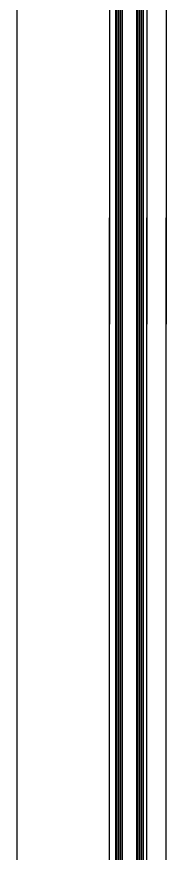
# Model space of a CAD drawing. Header units: millimetres. Extents: x 809 to 8159, y 33 to 4533.
# Drawn here: x 3993.9 to 4006.7, y 1985.8 to 2057.7 of the extents above; entities that cross this region are included whole.
import ezdxf

# ---------------------------------------------------------------- set-up
doc = ezdxf.new("R2010")
doc.units = ezdxf.units.MM
doc.layers.add('5', color=11, linetype='Continuous')
doc.layers.add('GORUNUS-TARAMA', color=11, linetype='Continuous')
doc.layers.add('cam', color=5, linetype='Continuous', lineweight=0)

# ---------------------------------------------------------------- blocks, each defined once
blk = doc.blocks.new('ajsdfxcvzx')
at = {"layer": '5'}
for p, q in [((35949.811, -6469.852), (35949.811, -6664.934)), ((35957.811, -6469.852), (35957.811, -6559.967)), ((35961.011, -6469.852), (35961.011, -6559.967)), ((35962.684, -6469.852), (35962.684, -6559.967)), ((35957.811, -6664.953), (35957.811, -6550.821)), ((35961.011, -6664.953), (35961.011, -6550.821)), ((35962.684, -6664.953), (35962.684, -6550.821))]:
    blk.add_line(p, q, dxfattribs=at)
at = {"layer": 'cam'}
for p, q in [((35958.311, -6559.967), (35958.311, -6468.352)), ((35958.411, -6559.967), (35958.411, -6468.352)), ((35958.611, -6559.967), (35958.611, -6468.352)), ((35958.711, -6559.967), (35958.711, -6468.352)), ((35958.811, -6559.967), (35958.811, -6468.352)), ((35958.911, -6559.967), (35958.911, -6468.352)), ((35960.111, -6559.967), (35960.111, -6468.352)), ((35960.211, -6559.967), (35960.211, -6468.352)), ((35960.311, -6559.967), (35960.311, -6468.352)), ((35960.411, -6559.967), (35960.411, -6468.352)), ((35960.611, -6559.967), (35960.611, -6468.352)), ((35960.711, -6559.967), (35960.711, -6468.352)), ((35958.511, -6559.967), (35958.511, -6470.505)), ((35960.511, -6559.967), (35960.511, -6470.496)), ((35958.311, -6550.821), (35958.311, -6666.453)), ((35958.411, -6550.821), (35958.411, -6666.453)), ((35958.511, -6550.821), (35958.511, -6666.453)), ((35958.611, -6550.821), (35958.611, -6666.453)), ((35958.711, -6550.821), (35958.711, -6666.453)), ((35958.811, -6550.821), (35958.811, -6666.453)), ((35958.911, -6550.821), (35958.911, -6666.453)), ((35960.111, -6550.821), (35960.111, -6666.453)), ((35960.211, -6550.821), (35960.211, -6666.453)), ((35960.311, -6550.821), (35960.311, -6666.453)), ((35960.411, -6550.821), (35960.411, -6666.453)), ((35960.511, -6550.821), (35960.511, -6666.453)), ((35960.611, -6550.821), (35960.611, -6666.453)), ((35960.711, -6550.821), (35960.711, -6666.453))]:
    blk.add_line(p, q, dxfattribs=at)

msp = doc.modelspace()

# ---------------------------------------------------------------- block references
at = {"layer": 'GORUNUS-TARAMA'}
msp.add_blockref('ajsdfxcvzx', (-31955.956, 8591.274), dxfattribs=at)

doc.saveas('drawing.dxf')
